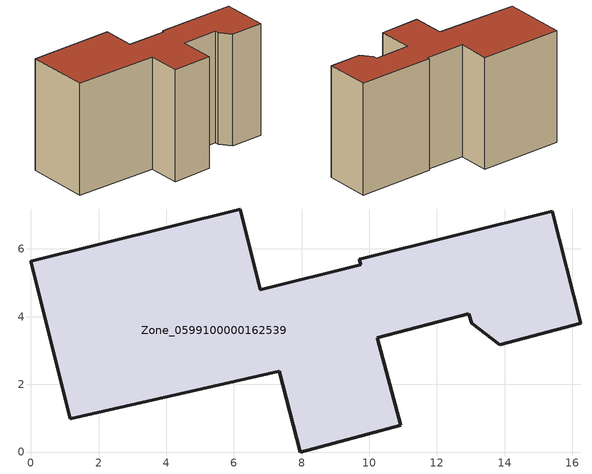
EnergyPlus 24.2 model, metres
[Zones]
Zone_0599100000162539
 floor ground (C_G): 13.02,3.81 12.95,4.09 10.24,3.37 10.93,0.79 7.97,0 7.34,2.38 1.17,0.98 0,5.63 6.19,7.18 6.78,4.79 9.75,5.54 9.71,5.69 15.41,7.12 16.25,3.81 13.86,3.17 z0
 wall outside (C_F): 15.41,7.12 9.71,5.69 9.75,5.54 6.78,4.79 6.19,7.18 0,5.63 1.17,0.98 7.34,2.38 7.97,0 10.93,0.79 10.24,3.37 12.95,4.09 13.02,3.81 13.86,3.17 16.25,3.81 15.41,7.12 z0:8.63
 roof outside (C_R): 13.86,3.17 16.25,3.81 15.41,7.12 9.71,5.69 9.75,5.54 6.78,4.79 6.19,7.18 0,5.63 1.17,0.98 7.34,2.38 7.97,0 10.93,0.79 10.24,3.37 12.95,4.09 13.02,3.81 z8.63
[BUILDING]
Pand.0599100000162539: North Axis=0; Terrain=City; Loads Convergence Tolerance Value=0.04; Temperature Convergence Tolerance Value=0.4; Solar Distribution=FullExterior; Maximum Number of Warmup Days=25; Minimum Number of Warmup Days=1
[Site:Location]
Rotterdam.The.Hague.AP_ZH_NLD Design_Conditions: Latitude=51.96; Longitude=4.45; Time Zone=1; Elevation=-4.5
[SITE:GROUNDTEMPERATURE:BUILDINGSURFACE]
18, 18, 18, 18, 18, 18, 18, 18, 18, 18, 18, 18
[MATERIAL] Thermal Absorptance=0.9; Solar Absorptance=0.7; Visible Absorptance=0.7
Name | Roughness | Thickness | Conductivity | Density | Specific Heat
G.TI.1965-1974 | MediumSmooth | 0.15 | 0.882353 | 540 | 1210
F.TI.1965-1974 | Rough | 0.3 | 0.697674 | 1920 | 840
R.TI.1965-1974 | MediumRough | 0.2 | 0.232558 | 1500 | 1000
[CONSTRUCTION]
C_G: G.TI.1965-1974
C_F: F.TI.1965-1974
C_R: R.TI.1965-1974
[ZONE]
Zone_0599100000162539: Type=1; Multiplier=1; Ceiling Height=Autocalculate; Volume=Autocalculate; Floor Area=autocalculate; Part of Total Floor Area=Yes
[ZONEINFILTRATION:DESIGNFLOWRATE]
Infil_Zone_0599100000162539: Zone or ZoneList or Space or SpaceList=Zone_0599100000162539; Schedule=AlwaysOn; Design Flow Rate Calculation Method=Flow/Area; Flow Rate per Floor Area=0.003; Constant Term Coefficient=1; Temperature Term Coefficient=0; Velocity Term Coefficient=0; Velocity Squared Term Coefficient=0
[HVACTEMPLATE:ZONE:IDEALLOADSAIRSYSTEM]
Zone_0599100000162539: Maximum Heating Supply Air Temperature=50; Minimum Cooling Supply Air Temperature=13; Maximum Heating Supply Air Humidity Ratio=0.0156; Minimum Cooling Supply Air Humidity Ratio=0.0077; Heating Limit=NoLimit; Cooling Limit=NoLimit; Dehumidification Control Type=ConstantSensibleHeatRatio; Cooling Sensible Heat Ratio=0.7; Dehumidification Setpoint=60; Humidification Control Type=None; Humidification Setpoint=30; Outdoor Air Method=None; Outdoor Air Flow Rate per Person=0.00944; Outdoor Air Flow Rate per Zone Floor Area=0; Outdoor Air Flow Rate per Zone=0; Demand Controlled Ventilation Type=None; Outdoor Air Economizer Type=NoEconomizer; Heat Recovery Type=None; Sensible Heat Recovery Effectiveness=0.7; Latent Heat Recovery Effectiveness=0.65
[ZONECONTROL:THERMOSTAT]
ThermostatControl_Zone_0599100000162539: Zone or ZoneList=Zone_0599100000162539; Control Type Schedule=DualSetpointControlType; Control 1=Thermostat_Zone_0599100000162539; Temperature Difference Between Cutout And Setpoint=0
[THERMOSTATSETPOINT:DUALSETPOINT]
Thermostat_Zone_0599100000162539: Heating Setpoint Temperature Schedule=HeatingSetpoint_Zone_0599100000162539; Cooling Setpoint Temperature Schedule=CoolingSetpoint_Zone_0599100000162539
[SCHEDULE:COMPACT]
HeatingSetpoint_Zone_0599100000162539: Through: 12/31, For: AllDays, Until: 24:00, 21
CoolingSetpoint_Zone_0599100000162539: Through: 12/31, For: AllDays, Until: 24:00, 24
DualSetpointControlType: Through: 12/31, For: AllDays, Until: 24:00, 4
AlwaysOn: Through: 12/31, For: AllDays, Until: 24:00, 1
